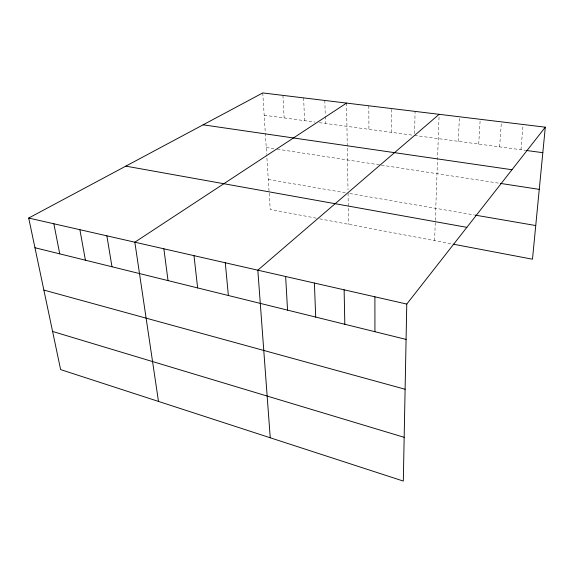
<?xml version="1.0" encoding="UTF-8"?>
<svg xmlns="http://www.w3.org/2000/svg" width="574" height="574" viewBox="0 0 574 574"><rect width="100%" height="100%" fill="white"/><g stroke="black" fill="none" stroke-linecap="round" stroke-linejoin="round"><path stroke-width="0.43" stroke-dasharray="2.87 2.15" d="M391.446 132.336L391.655 108.558M414.6 133.663L415.088 111.399M434.604 240.635L435.307 221.212M435.336 220.351L439.139 114.312M458.274 141.319L459.444 116.773M478.723 144.067L480.194 119.292M499.617 146.872L501.411 121.86M520.977 149.742L523.108 124.493M264.183 115.231L315.033 122.068M319.388 122.649L412.778 135.206M414.557 135.442L525.346 150.331M266.25 147.482L273.92 148.659M277.328 149.183L380.548 165.018M381.43 165.147L499.645 183.285M268.295 179.483L346.344 192.929M349.824 193.531L474.504 215.006M316.26 218.17L270.211 209.431L266.738 155.131M319.704 218.83L453.388 244.201M262.763 92.931L265.224 131.503M265.339 133.283L266.68 154.284M282.953 95.377L284.137 117.914M303.632 97.889L304.564 120.662M324.827 100.457L325.264 115.503M325.286 116.393L325.494 123.475M346.545 103.09L348.002 189.757M348.059 193.223L348.583 224.312M368.817 105.788L368.917 129.308"/><path stroke-width="0.86" d="M545.3 127.184L406.772 304.069L403.314 481.069L60.622 369.591L28.7 218.048L262.763 92.931L545.3 127.184L532.478 259.211L453.388 244.201M439.139 114.312L257.826 270.182L270.246 437.783M346.545 103.09L134.84 242.199L158.481 401.427M526.222 150.453L542.825 152.684M203.103 124.823L511.979 169.732M500.514 183.422L539.259 189.363M475.372 215.15L535.743 225.553M125.821 166.13L466.856 227.347M28.7 218.048L406.772 304.069M34.949 247.731L406.083 339.406M43.875 290.078L405.108 389.251M52.586 331.456L404.168 437.316M53.848 223.767L59.746 253.859M79.886 229.693L85.404 260.194M106.872 235.835L111.973 266.759M163.863 248.8L168.031 280.6M193.99 255.652L197.635 287.918M225.288 262.777L228.366 295.51M285.637 276.503L287.552 310.125M314.387 283.047L315.714 317.085M344.12 289.813L344.823 324.274M374.901 296.815L374.93 331.707"/></g></svg>
